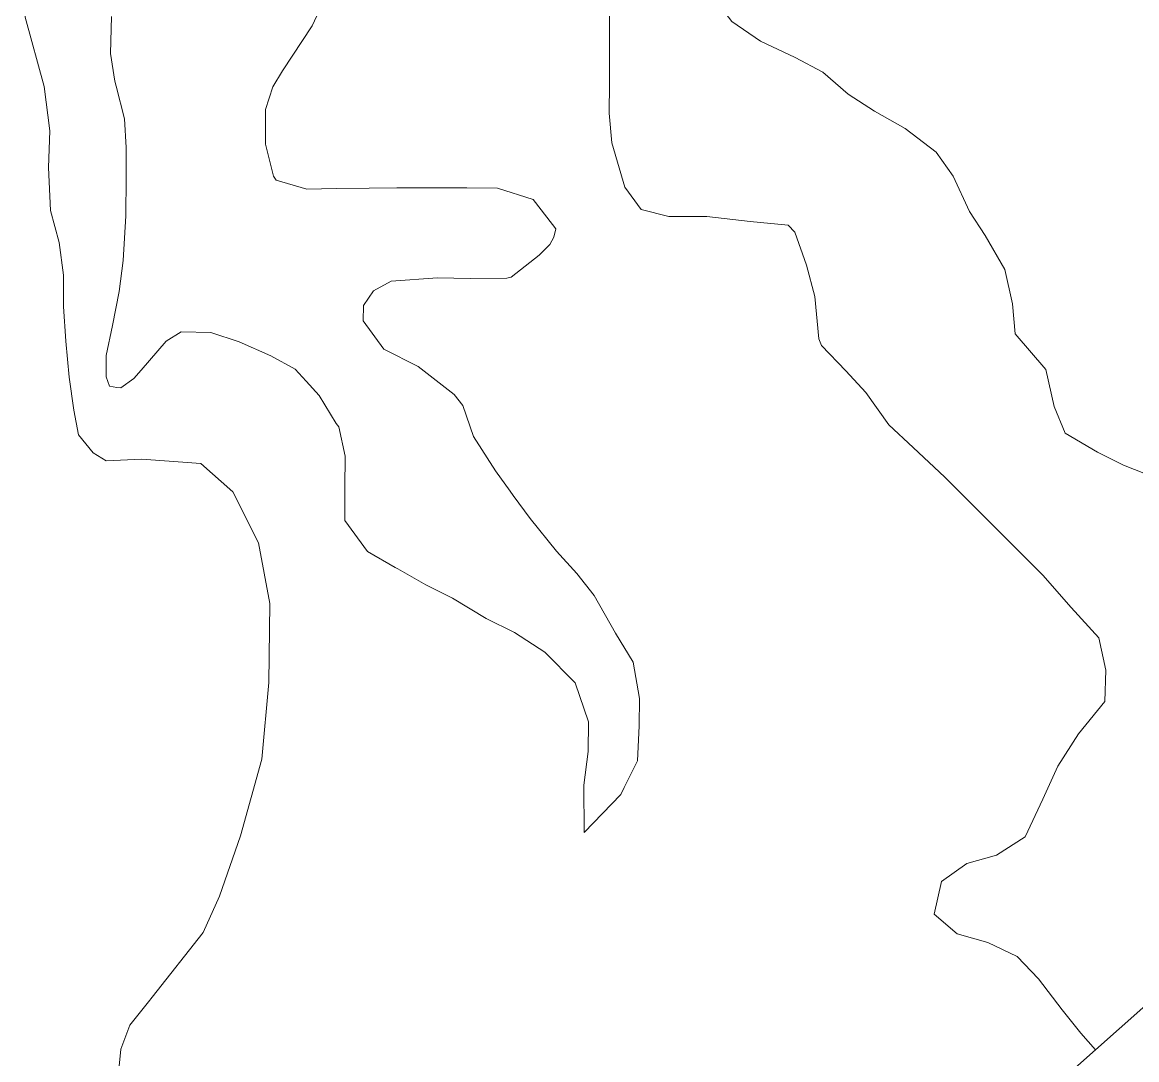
# Model space of a CAD drawing. Header units: metres. Extents: x -436 to 259, y -222 to 285.
# Drawn here: x 92.6 to 176, y -69.9 to 7.8 of the extents above; entities that cross this region are included whole.
import ezdxf

# ---------------------------------------------------------------- set-up
doc = ezdxf.new("R2010")
doc.units = ezdxf.units.M
doc.header["$MEASUREMENT"] = 0
doc.layers.add('Nuevo_Estructura - Carga', color=7, linetype='Continuous')
doc.layers.add('Nuevo_Estructura - Carga_Pluma_Nº__89', color=7, linetype='Continuous', lineweight=20, true_color=0x71cebe)

# ---------------------------------------------------------------- blocks, each defined once
blk = doc.blocks.new('Forma_1')
at = {"layer": 'Nuevo_Estructura - Carga_Pluma_Nº__89', "color": 123, "linetype": 'Continuous', "lineweight": 20, "true_color": 0x71cebe, "flags": 128}
for points in [[(99.117, -19.484), (98.877, -18.764), (98.877, -17.184), (99.339, -14.922), (99.857, -12.384), (100.137, -10.074), (100.357, -6.724), (100.367, -3.874), (100.377, -1.594), (100.247, 0.536), (99.63, 2.995), (99.537, 3.366), (99.197, 5.426), (99.277, 8.196)], [(96.817, -23.114), (96.457, -21.264), (96.097, -18.794), (95.847, -16.094), (95.687, -13.504), (95.677, -11.174), (95.357, -8.714), (94.717, -6.334), (94.567, -3.094), (94.647, -0.364), (94.237, 2.966), (92.817, 8.146), (92.597, 9.626), (92.817, 10.806), (94.687, 13.996), (95.877, 16.606), (96.577, 20.136), (96.817, 23.046), (97.427, 24.496), (101.217, 29.516), (103.257, 35.246), (105.607, 41.416), (110.257, 50.286)], [(122.827, 32.406), (122.727, 30.186), (122.027, 27.756), (120.847, 25.446), (120.147, 24.528), (119.497, 23.676), (118.146, 22.087), (117.967, 21.876), (117.87, 21.675), (116.727, 19.316), (115.817, 16.956), (115.717, 14.783), (115.697, 14.346), (115.637, 12.306), (115.187, 9.416), (114.287, 7.506), (112.087, 4.146), (111.357, 2.926), (110.797, 1.246), (110.807, -1.344), (111.407, -3.754), (111.607, -4.054)], [(136.577, 12.866), (136.567, 10.506), (136.557, 8.446), (136.547, 5.646), (136.547, 3.196), (136.537, 0.956), (136.737, -1.244), (137.697, -4.584), (138.917, -6.254)], [(166.917, -15.544), (166.717, -13.304), (166.147, -10.734), (164.677, -8.184), (163.507, -6.394), (162.287, -3.754), (161.017, -1.954), (158.687, -0.184), (156.407, 1.116), (154.417, 2.396), (152.527, 4.026), (150.447, 5.136), (147.867, 6.346), (145.717, 7.836), (143.947, 10.156), (142.147, 12.796)], [(258.861, 7.064), (254.577, 3.263), (212.424, -34.131), (210.974, -35.416), (202.797, -42.67), (202.166, -43.231), (172.941, -69.156), (155.17, -84.92)], [(111.607, -4.054), (113.897, -4.734), (116.097, -4.674), (118.567, -4.654), (120.627, -4.634), (123.467, -4.624), (125.877, -4.634), (128.167, -4.644), (130.847, -5.504)], [(130.847, -5.504), (131.008, -5.715), (132.527, -7.704)], [(138.917, -6.254), (140.997, -6.764), (143.837, -6.774), (147.097, -7.154), (149.927, -7.414)], [(149.927, -7.414), (150.427, -7.934), (151.297, -10.404), (151.937, -12.764), (152.227, -15.934), (152.417, -16.424), (154.237, -18.324), (155.757, -19.954), (157.457, -22.364), (159.277, -24.054), (161.657, -26.284), (168.987, -33.614), (171.127, -36.054), (173.177, -38.324)], [(132.527, -7.704), (132.387, -8.314), (132.087, -8.864), (131.297, -9.674), (129.207, -11.304), (128.867, -11.394), (126.137, -11.414), (123.677, -11.374), (120.207, -11.614), (118.877, -12.334)], [(118.877, -12.334), (118.147, -13.424)], [(118.147, -13.424), (118.117, -14.594)], [(118.117, -14.594), (119.667, -16.714)], [(104.497, -15.414), (103.367, -16.094), (101.487, -18.27), (100.947, -18.894), (99.967, -19.604)], [(116.747, -29.534), (116.737, -27.084), (116.767, -24.704), (116.287, -22.524), (116.107, -22.274), (114.817, -20.164), (113.849, -19.104), (113.017, -18.194), (111.197, -17.194), (108.837, -16.164), (106.717, -15.464), (104.497, -15.414)], [(166.917, -15.544), (169.227, -18.214)], [(119.667, -16.714), (122.227, -17.994), (124.927, -20.094), (125.567, -20.914), (126.367, -23.254), (128.027, -25.804), (129.111, -27.335), (129.337, -27.654), (129.757, -28.222), (130.607, -29.374), (132.587, -31.834), (134.107, -33.504), (135.417, -35.144), (137.007, -37.954), (138.317, -40.134), (138.797, -42.864), (138.787, -44.894), (138.647, -47.514), (137.662, -49.532), (137.407, -50.054), (134.657, -52.884)], [(170.667, -23.004), (169.837, -20.994), (169.227, -18.214)], [(99.967, -19.604), (99.68, -19.564), (99.117, -19.484)], [(98.877, -25.064), (97.907, -24.454), (96.817, -23.114)], [(188.737, -34.334), (188.407, -34.124), (186.517, -32.794), (184.487, -31.654), (182.737, -30.194), (180.427, -28.104), (177.637, -26.404), (175.047, -25.384), (173.087, -24.424), (170.667, -23.004)], [(105.967, -25.254), (101.547, -24.944), (98.877, -25.064)], [(99.827, -70.644), (99.977, -69.104), (100.657, -67.324), (102.047, -65.574), (102.319, -65.227), (106.127, -60.364), (107.367, -57.654), (108.937, -53.134), (110.527, -47.404), (111.047, -41.664), (111.127, -35.754), (110.277, -31.204), (108.357, -27.394), (105.967, -25.254)], [(133.987, -41.694), (131.707, -39.394), (129.447, -37.904), (127.317, -36.874), (124.807, -35.344), (122.817, -34.344), (120.717, -33.154), (120.518, -33.04), (118.437, -31.854), (116.747, -29.534)], [(173.177, -38.324), (173.707, -40.734), (173.647, -43.094)], [(134.657, -52.884), (134.637, -49.344), (134.967, -46.824), (134.977, -44.604), (133.987, -41.694)], [(173.647, -43.094), (171.677, -45.494), (170.117, -47.934), (168.997, -50.384), (167.667, -53.204)], [(167.667, -53.204), (165.537, -54.584), (163.317, -55.204), (161.417, -56.554)], [(161.417, -56.554), (160.857, -59.004)], [(160.857, -59.004), (162.587, -60.474), (164.867, -61.124), (167.087, -62.174), (168.677, -63.844), (170.447, -66.164), (171.837, -67.904), (172.941, -69.156)]]:
    blk.add_lwpolyline(points, dxfattribs=at)

msp = doc.modelspace()

# ---------------------------------------------------------------- block references
at = {"layer": 'Nuevo_Estructura - Carga', "linetype": 'Continuous', "lineweight": 0}
msp.add_blockref('Forma_1', (0, 0), dxfattribs=at)

doc.saveas('drawing.dxf')
